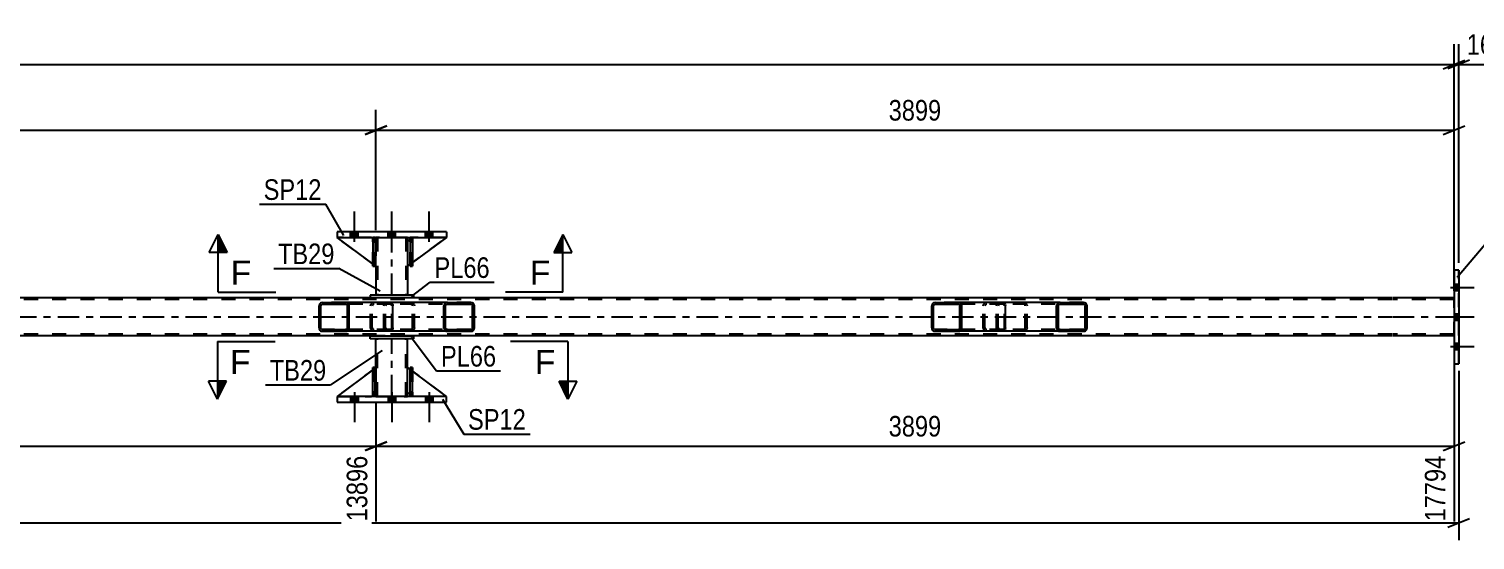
# Model space of a CAD drawing. Header units: millimetres. Extents: x 0 to 841, y 0 to 594.
# Drawn here: x 532.2 to 733.1, y 196.6 to 267.6 of the extents above; entities that cross this region are included whole.
import ezdxf

# ---------------------------------------------------------------- set-up
doc = ezdxf.new("R2010")
doc.units = ezdxf.units.MM
doc.linetypes.add('DXK_LINE_DOT2', pattern=[3.9198, 1.9599, -1.9599])
doc.linetypes.add('DXK_LINE_DOT3', pattern=[5.9187, 2.979, -0.9799, 0.9799, -0.9799])
doc.styles.add('Arial', font='ARIAL.TTF', dxfattribs={"height": 0.2})
doc.styles.add('Arial Narrow', font='ARIALN.TTF', dxfattribs={"height": 0.2})

# ---------------------------------------------------------------- blocks, each defined once
blk = doc.blocks.new('Part-404166606-3695 - 3614')
at = {"color": 7, "linetype": 'DXK_LINE_DOT2'}
for p, q in [((584.8, 217.19), (584.8, 220.59)), ((584.8, 220.59), (590.2, 216.59)), ((585.4, 216.59), (584.8, 217.19)), ((590.2, 216.59), (585.4, 216.59))]:
    blk.add_line(p, q, dxfattribs=at)
blk = doc.blocks.new('Part-404166606-3705 - 3614')
at = {"color": 7, "linetype": 'DXK_LINE_DOT2'}
for p, q in [((580.28, 220.59), (579.96, 220.59)), ((579.96, 217.19), (579.96, 220.59)), ((579.96, 216.59), (579.96, 220.59)), ((580.28, 220.59), (580.28, 217.19)), ((580.28, 216.59), (580.28, 220.59)), ((580.28, 217.19), (579.96, 217.19)), ((579.96, 216.59), (579.96, 217.19)), ((580.28, 217.19), (580.28, 216.59)), ((580.28, 216.59), (579.96, 216.59)), ((580.28, 216.59), (580.28, 216.59))]:
    blk.add_line(p, q, dxfattribs=at)
blk = doc.blocks.new('Part-404166606-3720 - 3614')
at = {"color": 7, "linetype": 'DXK_LINE_DOT2'}
for p, q in [((585.16, 238.07), (585.16, 238.67)), ((585.16, 238.67), (585.16, 238.67)), ((585.16, 238.67), (585.16, 234.67)), ((585.48, 238.67), (585.16, 238.67)), ((585.16, 234.67), (585.16, 238.07)), ((585.16, 238.07), (585.48, 238.07)), ((585.48, 238.07), (585.48, 238.67)), ((585.48, 234.67), (585.48, 238.67)), ((585.48, 238.07), (585.48, 234.67)), ((585.16, 234.67), (585.48, 234.67))]:
    blk.add_line(p, q, dxfattribs=at)
blk = doc.blocks.new('Bolt-404166606-3663 - 3614')
at = {"linetype": 'Continuous'}
for points in [[(576.88, 238.67), (577.92, 238.67), (577.92, 239.47), (576.88, 239.47)], [(576.88, 238.67), (577.92, 238.67), (577.92, 239.47), (576.88, 239.47)], [(576.88, 238.67), (577.92, 238.67), (577.92, 239.47), (576.88, 239.47)], [(582.08, 238.67), (583.12, 238.67), (583.12, 239.47), (582.08, 239.47)], [(582.08, 238.67), (583.12, 238.67), (583.12, 239.47), (582.08, 239.47)], [(587.28, 238.67), (588.32, 238.67), (588.32, 239.47), (587.28, 239.47)], [(587.28, 238.67), (588.32, 238.67), (588.32, 239.47), (587.28, 239.47)], [(587.28, 238.67), (588.32, 238.67), (588.32, 239.47), (587.28, 239.47)]]:
    blk.add_hatch(color=1, dxfattribs=at).paths.add_polyline_path(points)
at = {"color": 1, "linetype": 'Continuous'}
for p, q in [((577.4, 238.07), (577.4, 242.27)), ((577.4, 238.07), (577.4, 242.27)), ((577.4, 238.07), (577.4, 242.27)), ((582.6, 238.07), (582.6, 242.27)), ((582.6, 238.07), (582.6, 242.27)), ((587.8, 238.07), (587.8, 242.27)), ((587.8, 238.07), (587.8, 242.27)), ((587.8, 238.07), (587.8, 242.27)), ((576.88, 238.67), (576.88, 239.47)), ((576.88, 238.67), (576.88, 239.47)), ((576.88, 238.67), (576.88, 239.47)), ((577.92, 238.67), (577.92, 239.47)), ((577.92, 238.67), (577.92, 239.47)), ((577.92, 238.67), (577.92, 239.47)), ((582.08, 238.67), (582.08, 239.47)), ((582.08, 238.67), (582.08, 239.47)), ((583.12, 238.67), (583.12, 239.47)), ((583.12, 238.67), (583.12, 239.47)), ((587.28, 238.67), (587.28, 239.47)), ((587.28, 238.67), (587.28, 239.47)), ((587.28, 238.67), (587.28, 239.47)), ((588.32, 238.67), (588.32, 239.47)), ((588.32, 238.67), (588.32, 239.47)), ((588.32, 238.67), (588.32, 239.47))]:
    blk.add_line(p, q, dxfattribs=at)
blk = doc.blocks.new('Bolt-404166606-3664 - 3614')
at = {"linetype": 'Continuous'}
for points in [[(577.92, 216.59), (576.88, 216.59), (576.88, 215.79), (577.92, 215.79)], [(577.92, 216.59), (576.88, 216.59), (576.88, 215.79), (577.92, 215.79)], [(577.92, 216.59), (576.88, 216.59), (576.88, 215.79), (577.92, 215.79)], [(583.12, 216.59), (582.08, 216.59), (582.08, 215.79), (583.12, 215.79)], [(583.12, 216.59), (582.08, 216.59), (582.08, 215.79), (583.12, 215.79)], [(588.32, 216.59), (587.28, 216.59), (587.28, 215.79), (588.32, 215.79)], [(588.32, 216.59), (587.28, 216.59), (587.28, 215.79), (588.32, 215.79)], [(588.32, 216.59), (587.28, 216.59), (587.28, 215.79), (588.32, 215.79)]]:
    blk.add_hatch(color=1, dxfattribs=at).paths.add_polyline_path(points)
at = {"color": 1, "linetype": 'Continuous'}
for p, q in [((577.4, 217.19), (577.4, 212.99)), ((577.4, 217.19), (577.4, 212.99)), ((577.4, 217.19), (577.4, 212.99)), ((582.6, 217.19), (582.6, 212.99)), ((582.6, 217.19), (582.6, 212.99)), ((587.8, 217.19), (587.8, 212.99)), ((587.8, 217.19), (587.8, 212.99)), ((587.8, 217.19), (587.8, 212.99)), ((576.88, 216.59), (576.88, 215.79)), ((576.88, 216.59), (576.88, 215.79)), ((576.88, 216.59), (576.88, 215.79)), ((577.92, 216.59), (577.92, 215.79)), ((577.92, 216.59), (577.92, 215.79)), ((577.92, 216.59), (577.92, 215.79)), ((582.08, 216.59), (582.08, 215.79)), ((582.08, 216.59), (582.08, 215.79)), ((583.12, 216.59), (583.12, 215.79)), ((583.12, 216.59), (583.12, 215.79)), ((587.28, 216.59), (587.28, 215.79)), ((587.28, 216.59), (587.28, 215.79)), ((587.28, 216.59), (587.28, 215.79)), ((588.32, 216.59), (588.32, 215.79)), ((588.32, 216.59), (588.32, 215.79)), ((588.32, 216.59), (588.32, 215.79))]:
    blk.add_line(p, q, dxfattribs=at)
blk = doc.blocks.new('Bolt-404166606-3669 - 3614')
at = {"linetype": 'Continuous'}
for points in [[(730.86, 231.29), (730.86, 232.17), (730.22, 232.17), (730.22, 231.29)], [(730.86, 231.29), (730.86, 232.17), (730.22, 232.17), (730.22, 231.29)], [(730.86, 231.29), (730.86, 232.17), (730.22, 232.17), (730.22, 231.29)], [(730.86, 227.19), (730.86, 228.07), (730.22, 228.07), (730.22, 227.19)], [(730.86, 227.19), (730.86, 228.07), (730.22, 228.07), (730.22, 227.19)], [(730.86, 223.09), (730.86, 223.97), (730.22, 223.97), (730.22, 223.09)], [(730.86, 223.09), (730.86, 223.97), (730.22, 223.97), (730.22, 223.09)], [(730.86, 223.09), (730.86, 223.97), (730.22, 223.97), (730.22, 223.09)]]:
    blk.add_hatch(color=1, dxfattribs=at).paths.add_polyline_path(points)
at = {"color": 1, "linetype": 'Continuous'}
for p, q in [((729.7, 231.73), (733.02, 231.73)), ((729.7, 231.73), (733.02, 231.73)), ((729.7, 231.73), (733.02, 231.73)), ((730.22, 232.17), (730.86, 232.17)), ((730.22, 232.17), (730.86, 232.17)), ((730.22, 232.17), (730.86, 232.17)), ((730.22, 231.29), (730.86, 231.29)), ((730.22, 231.29), (730.86, 231.29)), ((730.22, 231.29), (730.86, 231.29)), ((729.7, 227.63), (733.02, 227.63)), ((729.7, 227.63), (733.02, 227.63)), ((730.22, 228.07), (730.86, 228.07)), ((730.22, 228.07), (730.86, 228.07)), ((730.22, 227.19), (730.86, 227.19)), ((730.22, 227.19), (730.86, 227.19)), ((729.7, 223.53), (733.02, 223.53)), ((729.7, 223.53), (733.02, 223.53)), ((729.7, 223.53), (733.02, 223.53)), ((730.22, 223.97), (730.86, 223.97)), ((730.22, 223.97), (730.86, 223.97)), ((730.22, 223.97), (730.86, 223.97)), ((730.22, 223.09), (730.86, 223.09)), ((730.22, 223.09), (730.86, 223.09)), ((730.22, 223.09), (730.86, 223.09))]:
    blk.add_line(p, q, dxfattribs=at)
blk = doc.blocks.new('Part-404166606-3677 - 3614')
at = {"color": 7, "linetype": 'DXK_LINE_DOT2'}
for p, q in [((721.6, 230.03), (62.68, 230.03)), ((585.6, 230.27), (579.6, 230.27)), ((730.22, 230.03), (721.7, 230.03)), ((730.22, 224.99), (730.22, 230.27)), ((721.6, 225.23), (62.68, 225.23)), ((730.22, 225.23), (721.7, 225.23)), ((585.6, 224.99), (579.6, 224.99))]:
    blk.add_line(p, q, dxfattribs=at)
at = {"color": 2, "linetype": 'Continuous'}
for p, q in [((579.6, 230.27), (330.19, 230.27)), ((721.6, 230.27), (585.6, 230.27)), ((730.22, 230.27), (721.7, 230.27)), ((579.6, 224.99), (330.19, 224.99)), ((721.6, 224.99), (585.6, 224.99)), ((730.22, 224.99), (721.7, 224.99))]:
    blk.add_line(p, q, dxfattribs=at)
at = {"color": 7, "linetype": 'DXK_LINE_DOT3'}
for p, q in [((62.68, 227.63), (721.6, 227.63)), ((721.7, 227.63), (730.22, 227.63))]:
    blk.add_line(p, q, dxfattribs=at)
blk = doc.blocks.new('Part-404166606-3684 - 3614')
at = {"color": 2, "linetype": 'Continuous'}
for p, q in [((590.2, 239.47), (575, 239.47)), ((575, 239.47), (575, 238.67)), ((590.2, 239.47), (590.2, 238.67)), ((575, 238.67), (590.2, 238.67))]:
    blk.add_line(p, q, dxfattribs=at)
blk = doc.blocks.new('Part-404166606-3689 - 3614')
at = {"color": 2, "linetype": 'Continuous'}
for p, q in [((590.2, 216.59), (575, 216.59)), ((575, 216.59), (575, 215.79)), ((575, 215.79), (590.2, 215.79)), ((590.2, 215.79), (590.2, 216.59))]:
    blk.add_line(p, q, dxfattribs=at)
blk = doc.blocks.new('Part-404166606-3756 - 3614')
at = {"color": 2, "linetype": 'Continuous'}
for p, q in [((585.6, 230.67), (579.6, 230.67)), ((579.6, 230.67), (579.6, 230.27)), ((585.6, 230.27), (579.6, 230.27)), ((585.6, 230.67), (585.6, 230.27))]:
    blk.add_line(p, q, dxfattribs=at)
blk = doc.blocks.new('Part-404166606-3692 - 3614')
at = {"color": 2, "linetype": 'Continuous'}
for p, q in [((584.8, 217.19), (584.8, 220.59)), ((585.16, 220.33), (584.8, 220.59)), ((590.2, 216.59), (585.48, 220.09)), ((585.16, 216.84), (584.8, 217.19))]:
    blk.add_line(p, q, dxfattribs=at)
at = {"color": 7, "linetype": 'DXK_LINE_DOT2'}
for p, q in [((585.48, 220.09), (585.16, 220.33)), ((585.4, 216.59), (585.16, 216.84)), ((590.2, 216.59), (585.4, 216.59)), ((590.2, 216.59), (590.2, 216.59)), ((590.2, 216.59), (590.2, 216.59))]:
    blk.add_line(p, q, dxfattribs=at)
blk = doc.blocks.new('Part-404166606-3698 - 3614')
at = {"color": 2, "linetype": 'Continuous'}
for p, q in [((579.96, 220.26), (575, 216.59)), ((580.4, 220.59), (580.28, 220.5)), ((580.4, 217.19), (580.4, 220.59)), ((580.4, 217.19), (580.28, 217.07)), ((580.4, 217.19), (580.4, 217.19)), ((579.96, 216.75), (579.8, 216.59))]:
    blk.add_line(p, q, dxfattribs=at)
at = {"color": 7, "linetype": 'DXK_LINE_DOT2'}
for p, q in [((580.28, 220.5), (579.96, 220.26)), ((580.4, 217.19), (580.4, 220.59)), ((580.4, 217.19), (579.8, 216.59)), ((580.28, 217.07), (579.96, 216.75)), ((575, 216.59), (579.8, 216.59))]:
    blk.add_line(p, q, dxfattribs=at)
blk = doc.blocks.new('Part-404166606-3701 - 3614')
at = {"color": 7, "linetype": 'DXK_LINE_DOT2'}
for p, q in [((580.4, 220.59), (575, 216.59)), ((580.4, 217.19), (580.4, 220.59)), ((580.4, 220.59), (580.4, 217.19)), ((579.8, 216.59), (580.4, 217.19)), ((580.4, 217.19), (579.8, 216.59)), ((580.4, 217.19), (580.4, 217.19)), ((575, 216.59), (579.8, 216.59))]:
    blk.add_line(p, q, dxfattribs=at)
blk = doc.blocks.new('Part-404166606-3702 - 3614')
at = {"color": 2, "linetype": 'Continuous'}
for p, q in [((585.16, 216.59), (585.16, 220.59)), ((585.16, 220.59), (585.48, 220.59)), ((585.48, 216.59), (585.48, 220.59)), ((585.16, 216.59), (585.16, 216.59)), ((585.48, 216.59), (585.16, 216.59))]:
    blk.add_line(p, q, dxfattribs=at)
at = {"color": 7, "linetype": 'DXK_LINE_DOT2'}
for p, q in [((585.16, 220.59), (585.16, 217.19)), ((585.48, 217.19), (585.48, 220.59)), ((585.16, 217.19), (585.16, 216.59)), ((585.16, 217.19), (585.48, 217.19)), ((585.48, 216.59), (585.48, 217.19)), ((585.48, 216.59), (585.48, 216.59))]:
    blk.add_line(p, q, dxfattribs=at)
blk = doc.blocks.new('Part-404166606-3703 - 3614')
at = {"color": 2, "linetype": 'Continuous'}
for p, q in [((579.96, 216.59), (579.96, 220.59)), ((579.96, 220.59), (580.28, 220.59)), ((580.28, 216.59), (580.28, 220.59)), ((579.96, 216.59), (579.96, 216.59)), ((580.28, 216.59), (579.96, 216.59))]:
    blk.add_line(p, q, dxfattribs=at)
at = {"color": 7, "linetype": 'DXK_LINE_DOT2'}
for p, q in [((579.96, 220.59), (579.96, 217.19)), ((580.28, 217.19), (580.28, 220.59)), ((579.96, 217.19), (579.96, 216.59)), ((579.96, 217.19), (580.28, 217.19)), ((580.28, 216.59), (580.28, 217.19)), ((580.28, 216.59), (580.28, 216.59))]:
    blk.add_line(p, q, dxfattribs=at)
blk = doc.blocks.new('Part-404166606-3704 - 3614')
at = {"color": 7, "linetype": 'DXK_LINE_DOT2'}
for p, q in [((585.48, 220.59), (585.16, 220.59)), ((585.16, 217.19), (585.16, 220.59)), ((585.16, 216.59), (585.16, 220.59)), ((585.48, 220.59), (585.48, 217.19)), ((585.48, 216.59), (585.48, 220.59)), ((585.48, 217.19), (585.16, 217.19)), ((585.16, 216.59), (585.16, 217.19)), ((585.48, 217.19), (585.48, 216.59)), ((585.48, 216.59), (585.16, 216.59)), ((585.48, 216.59), (585.48, 216.59))]:
    blk.add_line(p, q, dxfattribs=at)
blk = doc.blocks.new('Part-404166606-3708 - 3614')
at = {"color": 2, "linetype": 'Continuous'}
for p, q in [((585.16, 238.43), (584.8, 238.07)), ((584.8, 238.07), (584.8, 234.67)), ((590.2, 238.67), (585.48, 235.17)), ((585.16, 234.94), (584.8, 234.67))]:
    blk.add_line(p, q, dxfattribs=at)
at = {"color": 7, "linetype": 'DXK_LINE_DOT2'}
for p, q in [((585.4, 238.67), (585.16, 238.43)), ((590.2, 238.67), (585.4, 238.67)), ((585.48, 235.17), (585.16, 234.94))]:
    blk.add_line(p, q, dxfattribs=at)
blk = doc.blocks.new('Part-404166606-3711 - 3614')
at = {"color": 7, "linetype": 'DXK_LINE_DOT2'}
for p, q in [((585.4, 238.67), (584.8, 238.07)), ((584.8, 234.67), (590.2, 238.67)), ((584.8, 238.07), (584.8, 234.67)), ((590.2, 238.67), (585.4, 238.67))]:
    blk.add_line(p, q, dxfattribs=at)
blk = doc.blocks.new('Part-404166606-3714 - 3614')
at = {"color": 2, "linetype": 'Continuous'}
for p, q in [((579.96, 235), (575, 238.67)), ((579.96, 238.52), (579.8, 238.67)), ((580.4, 238.07), (580.28, 238.2)), ((580.4, 238.07), (580.4, 238.07)), ((580.4, 234.67), (580.4, 238.07)), ((580.28, 234.77), (580.4, 234.67)), ((580.4, 234.67), (580.4, 234.67))]:
    blk.add_line(p, q, dxfattribs=at)
at = {"color": 7, "linetype": 'DXK_LINE_DOT2'}
for p, q in [((579.8, 238.67), (575, 238.67)), ((579.8, 238.67), (580.4, 238.07)), ((580.28, 238.2), (579.96, 238.52)), ((580.4, 238.07), (580.4, 234.67)), ((580.28, 234.77), (579.96, 235))]:
    blk.add_line(p, q, dxfattribs=at)
blk = doc.blocks.new('Part-404166606-3717 - 3614')
at = {"color": 7, "linetype": 'DXK_LINE_DOT2'}
for p, q in [((580.4, 234.67), (575, 238.67)), ((575, 238.67), (579.8, 238.67)), ((579.8, 238.67), (580.4, 238.07)), ((580.4, 238.07), (579.8, 238.67)), ((580.4, 238.07), (580.4, 234.67)), ((580.4, 238.07), (580.4, 238.07)), ((580.4, 238.07), (580.4, 234.67))]:
    blk.add_line(p, q, dxfattribs=at)
blk = doc.blocks.new('Part-404166606-3718 - 3614')
at = {"color": 2, "linetype": 'Continuous'}
for p, q in [((585.48, 238.67), (585.16, 238.67)), ((585.16, 238.67), (585.16, 234.67)), ((585.48, 238.67), (585.48, 238.67)), ((585.48, 238.67), (585.48, 234.67)), ((585.48, 234.67), (585.16, 234.67))]:
    blk.add_line(p, q, dxfattribs=at)
at = {"color": 7, "linetype": 'DXK_LINE_DOT2'}
for p, q in [((585.16, 238.07), (585.16, 238.67)), ((585.48, 238.07), (585.16, 238.07)), ((585.16, 238.07), (585.16, 234.67)), ((585.48, 238.07), (585.48, 238.67)), ((585.48, 238.67), (585.48, 238.67)), ((585.48, 234.67), (585.48, 238.07))]:
    blk.add_line(p, q, dxfattribs=at)
blk = doc.blocks.new('Part-404166606-3719 - 3614')
at = {"color": 2, "linetype": 'Continuous'}
for p, q in [((580.28, 238.67), (579.96, 238.67)), ((579.96, 238.67), (579.96, 234.67)), ((580.28, 238.67), (580.28, 238.67)), ((580.28, 238.67), (580.28, 234.67)), ((580.28, 234.67), (579.96, 234.67))]:
    blk.add_line(p, q, dxfattribs=at)
at = {"color": 7, "linetype": 'DXK_LINE_DOT2'}
for p, q in [((579.96, 238.07), (579.96, 238.67)), ((580.28, 238.07), (579.96, 238.07)), ((579.96, 238.07), (579.96, 234.67)), ((580.28, 238.07), (580.28, 238.67)), ((580.28, 238.67), (580.28, 238.67)), ((580.28, 234.67), (580.28, 238.07))]:
    blk.add_line(p, q, dxfattribs=at)
blk = doc.blocks.new('Part-404166606-3721 - 3614')
at = {"color": 7, "linetype": 'DXK_LINE_DOT2'}
for p, q in [((579.96, 238.07), (579.96, 238.67)), ((579.96, 238.67), (579.96, 238.67)), ((579.96, 238.67), (579.96, 234.67)), ((580.28, 238.67), (579.96, 238.67)), ((579.96, 234.67), (579.96, 238.07)), ((579.96, 238.07), (580.28, 238.07)), ((580.28, 238.07), (580.28, 238.67)), ((580.28, 234.67), (580.28, 238.67)), ((580.28, 238.07), (580.28, 234.67)), ((579.96, 234.67), (580.28, 234.67))]:
    blk.add_line(p, q, dxfattribs=at)
blk = doc.blocks.new('Part-404166606-3736 - 3614')
at = {"color": 2, "linetype": 'Continuous'}
for p, q in [((580.4, 220.59), (580.4, 224.59)), ((584.8, 220.59), (584.8, 224.59)), ((580.4, 216.59), (580.4, 217.19)), ((584.8, 216.59), (584.8, 217.19))]:
    blk.add_line(p, q, dxfattribs=at)
at = {"color": 7, "linetype": 'DXK_LINE_DOT2'}
for p, q in [((584.8, 224.59), (580.4, 224.59)), ((580.64, 216.59), (580.64, 224.59)), ((584.56, 216.59), (584.56, 224.59)), ((580.4, 217.19), (580.4, 220.59)), ((584.8, 217.19), (584.8, 220.59)), ((580.4, 216.59), (584.8, 216.59))]:
    blk.add_line(p, q, dxfattribs=at)
at = {"color": 7, "linetype": 'DXK_LINE_DOT3'}
blk.add_line((582.6, 216.59), (582.6, 224.59), dxfattribs=at)
blk = doc.blocks.new('Part-404166606-3751 - 3614')
at = {"color": 2, "linetype": 'Continuous'}
for p, q in [((579.6, 224.99), (585.6, 224.99)), ((579.6, 224.59), (579.6, 224.99)), ((585.6, 224.59), (579.6, 224.59)), ((585.6, 224.99), (585.6, 224.59))]:
    blk.add_line(p, q, dxfattribs=at)
blk = doc.blocks.new('Part-404166606-3761 - 3614')
at = {"color": 2, "linetype": 'Continuous'}
for p, q in [((580.4, 238.67), (580.4, 238.07)), ((584.8, 238.67), (584.8, 238.07)), ((580.4, 234.67), (580.4, 230.67)), ((584.8, 234.67), (584.8, 230.67))]:
    blk.add_line(p, q, dxfattribs=at)
at = {"color": 7, "linetype": 'DXK_LINE_DOT2'}
for p, q in [((584.8, 238.67), (580.4, 238.67)), ((580.4, 238.07), (580.4, 234.67)), ((580.64, 238.67), (580.64, 230.67)), ((584.56, 238.67), (584.56, 230.67)), ((584.8, 238.07), (584.8, 234.67)), ((584.8, 230.67), (580.4, 230.67))]:
    blk.add_line(p, q, dxfattribs=at)
at = {"color": 7, "linetype": 'DXK_LINE_DOT3'}
blk.add_line((582.6, 230.67), (582.6, 238.67), dxfattribs=at)
blk = doc.blocks.new('Part-404166606-3796 - 3614')
at = {"linetype": 'Continuous'}
h = blk.add_hatch(dxfattribs=at)
h.set_pattern_fill('', scale=0.7, style=0, pattern_type=0)
h.set_pattern_definition([(45, (576.6431, 229.3374), (-1.57154, 1.57154), [])])
h.paths.add_polyline_path([(576.68, 229.15), (576.64, 229.34), (576.53, 229.49), (576.37, 229.6), (576.18, 229.63), (572.99, 229.63), (572.8, 229.6), (572.64, 229.49), (572.53, 229.34), (572.49, 229.15), (572.49, 226.11), (572.53, 225.93), (572.64, 225.77), (572.8, 225.67), (572.99, 225.63), (576.18, 225.63), (576.37, 225.67), (576.53, 225.77), (576.64, 225.93), (576.68, 226.11)])
h.paths.add_polyline_path([(576.41, 226.02), (576.36, 225.94), (576.27, 225.89), (576.18, 225.87), (572.99, 225.87), (572.9, 225.89), (572.82, 225.94), (572.76, 226.02), (572.74, 226.11), (572.74, 229.15), (572.76, 229.25), (572.82, 229.32), (572.9, 229.38), (572.99, 229.39), (576.18, 229.39), (576.27, 229.38), (576.36, 229.32), (576.41, 229.25), (576.43, 229.15), (576.43, 226.11)])
at = {"color": 2, "linetype": 'Continuous'}
for p, q in [((572.53, 229.34), (572.49, 229.15)), ((572.49, 226.11), (572.49, 229.15)), ((572.74, 229.15), (572.76, 229.25)), ((572.74, 226.11), (572.74, 229.15)), ((572.76, 229.25), (572.82, 229.32)), ((572.99, 229.63), (572.8, 229.6)), ((572.82, 229.32), (572.9, 229.38)), ((572.9, 229.38), (572.99, 229.39)), ((572.99, 229.63), (576.18, 229.63)), ((572.99, 229.39), (576.18, 229.39)), ((582.48, 229.63), (576.18, 229.63)), ((576.37, 229.6), (576.18, 229.63)), ((576.18, 229.39), (576.27, 229.38)), ((576.27, 229.38), (576.36, 229.32)), ((576.36, 229.32), (576.41, 229.25)), ((576.41, 229.25), (576.43, 229.15)), ((576.43, 226.11), (576.43, 229.15)), ((576.68, 229.15), (576.64, 229.34)), ((576.68, 226.11), (576.68, 229.15)), ((582.48, 229.63), (582.58, 229.6)), ((582.58, 229.6), (582.67, 229.49)), ((582.67, 229.49), (582.73, 229.34)), ((582.73, 229.34), (582.75, 229.15)), ((582.75, 226.11), (582.75, 229.15)), ((572.49, 226.11), (572.53, 225.93)), ((572.76, 226.02), (572.74, 226.11)), ((572.82, 225.94), (572.76, 226.02)), ((572.8, 225.67), (572.99, 225.63)), ((572.9, 225.89), (572.82, 225.94)), ((572.99, 225.87), (572.9, 225.89)), ((572.99, 225.87), (576.18, 225.87)), ((572.99, 225.63), (576.18, 225.63)), ((576.27, 225.89), (576.18, 225.87)), ((576.18, 225.63), (576.37, 225.67)), ((582.48, 225.63), (576.18, 225.63)), ((576.36, 225.94), (576.27, 225.89)), ((576.41, 226.02), (576.36, 225.94)), ((576.43, 226.11), (576.41, 226.02)), ((576.64, 225.93), (576.68, 226.11)), ((582.58, 225.67), (582.48, 225.63)), ((582.67, 225.77), (582.58, 225.67)), ((582.73, 225.93), (582.67, 225.77)), ((582.75, 226.11), (582.73, 225.93))]:
    blk.add_line(p, q, dxfattribs=at)
at = {"color": 7, "linetype": 'DXK_LINE_DOT2'}
for p, q in [((576.18, 229.63), (572.99, 229.63)), ((582.48, 229.39), (572.99, 229.39)), ((579.64, 229.15), (579.68, 229.34)), ((579.64, 226.11), (579.64, 229.15)), ((579.91, 229.25), (579.89, 229.15)), ((579.89, 226.11), (579.89, 229.15)), ((579.97, 229.32), (579.91, 229.25)), ((579.95, 229.6), (580.14, 229.63)), ((580.05, 229.38), (579.97, 229.32)), ((580.14, 229.39), (580.05, 229.38)), ((581.49, 229.39), (581.49, 229.63)), ((582.53, 229.38), (582.48, 229.39)), ((582.57, 229.32), (582.53, 229.38)), ((582.6, 229.25), (582.57, 229.32)), ((582.61, 229.15), (582.6, 229.25)), ((582.61, 226.11), (582.61, 229.15)), ((582.48, 225.87), (572.99, 225.87)), ((576.18, 225.63), (572.99, 225.63)), ((579.68, 225.93), (579.64, 226.11)), ((579.89, 226.11), (579.91, 226.02)), ((579.91, 226.02), (579.97, 225.94)), ((580.14, 225.63), (579.95, 225.67)), ((579.97, 225.94), (579.99, 225.93)), ((579.99, 225.93), (580.05, 225.89)), ((580.05, 225.89), (580.14, 225.87)), ((581.49, 225.63), (581.49, 225.87)), ((582.48, 225.87), (582.53, 225.89)), ((582.53, 225.89), (582.57, 225.94)), ((582.57, 225.94), (582.6, 226.02)), ((582.6, 226.02), (582.61, 226.11))]:
    blk.add_line(p, q, dxfattribs=at)
at = {"color": 2, "linetype": 'Continuous'}
for centre, start, end in [((572.98, 229.14), 111.1941, 156.1506), ((576.19, 229.14), 23.8494, 68.8059), ((572.98, 226.13), 203.8494, 248.8059), ((576.19, 226.13), 291.1941, 336.1506)]:
    blk.add_arc(centre, 0.492, start, end, dxfattribs=at)
at = {"color": 7, "linetype": 'DXK_LINE_DOT2'}
for centre, start, end in [((580.13, 229.14), 111.1941, 156.1506), ((580.13, 226.13), 203.8494, 248.8059)]:
    blk.add_arc(centre, 0.492, start, end, dxfattribs=at)
blk = doc.blocks.new('Part-404166606-3797 - 3614')
at = {"linetype": 'Continuous'}
h = blk.add_hatch(dxfattribs=at)
h.set_pattern_fill('', scale=0.7, style=0, pattern_type=0)
h.set_pattern_definition([(45, (594.0538, 229.3374), (-1.57154, 1.57154), [])])
h.paths.add_polyline_path([(594.09, 229.15), (594.05, 229.34), (593.94, 229.49), (593.78, 229.6), (593.58, 229.63), (590.35, 229.63), (590.15, 229.6), (589.99, 229.49), (589.87, 229.34), (589.84, 229.15), (589.84, 226.11), (589.87, 225.93), (589.99, 225.77), (590.15, 225.67), (590.35, 225.63), (593.58, 225.63), (593.78, 225.67), (593.94, 225.77), (594.05, 225.93), (594.09, 226.11)])
h.paths.add_polyline_path([(593.82, 226.02), (593.76, 225.94), (593.68, 225.89), (593.58, 225.87), (590.35, 225.87), (590.25, 225.89), (590.17, 225.94), (590.11, 226.02), (590.09, 226.11), (590.09, 229.15), (590.11, 229.25), (590.17, 229.32), (590.25, 229.38), (590.35, 229.39), (593.58, 229.39), (593.68, 229.38), (593.76, 229.32), (593.82, 229.25), (593.84, 229.15), (593.84, 226.11)])
at = {"color": 7, "linetype": 'DXK_LINE_DOT2'}
for p, q in [((581.49, 229.15), (581.53, 229.34)), ((581.49, 226.11), (581.49, 229.15)), ((581.76, 229.25), (581.74, 229.15)), ((581.74, 226.11), (581.74, 229.15)), ((581.82, 229.32), (581.76, 229.25)), ((581.8, 229.6), (582, 229.63)), ((581.9, 229.38), (581.82, 229.32)), ((582, 229.39), (581.9, 229.38)), ((582.48, 229.63), (582, 229.63)), ((593.58, 229.39), (582, 229.39)), ((585.23, 229.63), (585.43, 229.6)), ((585.33, 229.38), (585.23, 229.39)), ((585.41, 229.32), (585.33, 229.38)), ((585.47, 229.25), (585.41, 229.32)), ((585.49, 229.15), (585.47, 229.25)), ((585.49, 226.11), (585.49, 229.15)), ((585.7, 229.34), (585.74, 229.15)), ((585.74, 226.11), (585.74, 229.15)), ((593.58, 229.63), (590.35, 229.63)), ((581.53, 225.93), (581.49, 226.11)), ((581.74, 226.11), (581.76, 226.02)), ((581.76, 226.02), (581.82, 225.94)), ((582, 225.63), (581.8, 225.67)), ((581.82, 225.94), (581.9, 225.89)), ((581.9, 225.89), (582, 225.87)), ((593.58, 225.87), (582, 225.87)), ((582.48, 225.63), (582, 225.63)), ((585.23, 225.87), (585.33, 225.89)), ((585.43, 225.67), (585.23, 225.63)), ((585.33, 225.89), (585.41, 225.94)), ((585.41, 225.94), (585.47, 226.02)), ((585.47, 226.02), (585.49, 226.11)), ((585.74, 226.11), (585.7, 225.93)), ((593.58, 225.63), (590.35, 225.63))]:
    blk.add_line(p, q, dxfattribs=at)
at = {"color": 2, "linetype": 'Continuous'}
for p, q in [((590.35, 229.63), (582.48, 229.63)), ((589.87, 229.34), (589.84, 229.15)), ((589.84, 226.11), (589.84, 229.15)), ((590.09, 229.15), (590.11, 229.25)), ((590.09, 226.11), (590.09, 229.15)), ((590.11, 229.25), (590.17, 229.32)), ((590.35, 229.63), (590.15, 229.6)), ((590.17, 229.32), (590.25, 229.38)), ((590.25, 229.38), (590.35, 229.39)), ((590.35, 229.63), (593.58, 229.63)), ((590.35, 229.39), (593.58, 229.39)), ((593.78, 229.6), (593.58, 229.63)), ((593.58, 229.39), (593.68, 229.38)), ((593.68, 229.38), (593.76, 229.32)), ((593.76, 229.32), (593.82, 229.25)), ((593.82, 229.25), (593.84, 229.15)), ((593.84, 226.11), (593.84, 229.15)), ((594.09, 229.15), (594.05, 229.34)), ((594.09, 226.11), (594.09, 229.15)), ((590.35, 225.63), (582.48, 225.63)), ((589.84, 226.11), (589.87, 225.93)), ((590.11, 226.02), (590.09, 226.11)), ((590.17, 225.94), (590.11, 226.02)), ((590.15, 225.67), (590.35, 225.63)), ((590.25, 225.89), (590.17, 225.94)), ((590.35, 225.87), (590.25, 225.89)), ((590.35, 225.87), (593.58, 225.87)), ((590.35, 225.63), (593.58, 225.63)), ((593.68, 225.89), (593.58, 225.87)), ((593.58, 225.63), (593.78, 225.67)), ((593.76, 225.94), (593.68, 225.89)), ((593.82, 226.02), (593.76, 225.94)), ((593.84, 226.11), (593.82, 226.02)), ((594.05, 225.93), (594.09, 226.11))]:
    blk.add_line(p, q, dxfattribs=at)
at = {"color": 7, "linetype": 'DXK_LINE_DOT2'}
for centre, start, end in [((581.98, 229.13), 110.7583, 155.68), ((585.25, 229.13), 24.32, 69.2417), ((581.98, 226.13), 204.32, 249.2417), ((585.25, 226.13), 290.7583, 335.68)]:
    blk.add_arc(centre, 0.496, start, end, dxfattribs=at)
at = {"color": 2, "linetype": 'Continuous'}
for centre, start, end in [((590.33, 229.13), 110.7583, 155.68), ((593.6, 229.13), 24.32, 69.2417), ((590.33, 226.13), 204.32, 249.2417), ((593.6, 226.13), 290.7583, 335.68)]:
    blk.add_arc(centre, 0.496, start, end, dxfattribs=at)
blk = doc.blocks.new('Part-404166606-3798 - 3614')
at = {"linetype": 'Continuous'}
h = blk.add_hatch(dxfattribs=at)
h.set_pattern_fill('', scale=0.7, style=0, pattern_type=0)
h.set_pattern_definition([(45, (661.7773, 229.3374), (-1.57154, 1.57154), [])])
h.paths.add_polyline_path([(661.82, 229.15), (661.78, 229.34), (661.67, 229.49), (661.51, 229.6), (661.31, 229.63), (658.13, 229.63), (657.94, 229.6), (657.77, 229.49), (657.66, 229.34), (657.63, 229.15), (657.63, 226.11), (657.66, 225.93), (657.77, 225.77), (657.94, 225.67), (658.13, 225.63), (661.31, 225.63), (661.51, 225.67), (661.67, 225.77), (661.78, 225.93), (661.82, 226.11)])
h.paths.add_polyline_path([(661.55, 226.02), (661.49, 225.94), (661.41, 225.89), (661.31, 225.87), (658.13, 225.87), (658.03, 225.89), (657.95, 225.94), (657.9, 226.02), (657.88, 226.11), (657.88, 229.15), (657.9, 229.25), (657.95, 229.32), (658.03, 229.38), (658.13, 229.39), (661.31, 229.39), (661.41, 229.38), (661.49, 229.32), (661.55, 229.25), (661.56, 229.15), (661.56, 226.11)])
at = {"color": 2, "linetype": 'Continuous'}
for p, q in [((657.66, 229.34), (657.63, 229.15)), ((657.63, 226.11), (657.63, 229.15)), ((657.88, 229.15), (657.9, 229.25)), ((657.88, 226.11), (657.88, 229.15)), ((657.9, 229.25), (657.95, 229.32)), ((658.13, 229.63), (657.94, 229.6)), ((657.95, 229.32), (658.03, 229.38)), ((658.03, 229.38), (658.13, 229.39)), ((658.13, 229.63), (661.31, 229.63)), ((658.13, 229.39), (661.31, 229.39)), ((667.61, 229.63), (661.31, 229.63)), ((661.51, 229.6), (661.31, 229.63)), ((661.31, 229.39), (661.41, 229.38)), ((661.41, 229.38), (661.49, 229.32)), ((661.49, 229.32), (661.55, 229.25)), ((661.55, 229.25), (661.56, 229.15)), ((661.56, 226.11), (661.56, 229.15)), ((661.82, 229.15), (661.78, 229.34)), ((661.82, 226.11), (661.82, 229.15)), ((667.61, 229.63), (667.72, 229.6)), ((667.72, 229.6), (667.8, 229.49)), ((667.8, 229.49), (667.86, 229.34)), ((667.86, 229.34), (667.88, 229.15)), ((667.88, 226.11), (667.88, 229.15)), ((657.63, 226.11), (657.66, 225.93)), ((657.9, 226.02), (657.88, 226.11)), ((657.95, 225.94), (657.9, 226.02)), ((657.94, 225.67), (658.13, 225.63)), ((658.03, 225.89), (657.95, 225.94)), ((658.13, 225.87), (658.03, 225.89)), ((658.13, 225.87), (661.31, 225.87)), ((658.13, 225.63), (661.31, 225.63)), ((661.41, 225.89), (661.31, 225.87)), ((661.31, 225.63), (661.51, 225.67)), ((667.61, 225.63), (661.31, 225.63)), ((661.49, 225.94), (661.41, 225.89)), ((661.55, 226.02), (661.49, 225.94)), ((661.56, 226.11), (661.55, 226.02)), ((661.78, 225.93), (661.82, 226.11)), ((667.72, 225.67), (667.61, 225.63)), ((667.8, 225.77), (667.72, 225.67)), ((667.86, 225.93), (667.8, 225.77)), ((667.88, 226.11), (667.86, 225.93))]:
    blk.add_line(p, q, dxfattribs=at)
at = {"color": 7, "linetype": 'DXK_LINE_DOT2'}
for p, q in [((661.31, 229.63), (658.13, 229.63)), ((667.61, 229.39), (658.13, 229.39)), ((664.78, 229.15), (664.81, 229.34)), ((664.78, 226.11), (664.78, 229.15)), ((665.05, 229.25), (665.03, 229.15)), ((665.03, 226.11), (665.03, 229.15)), ((665.1, 229.32), (665.05, 229.25)), ((665.09, 229.6), (665.28, 229.63)), ((665.18, 229.38), (665.1, 229.32)), ((665.28, 229.39), (665.18, 229.38)), ((666.62, 229.39), (666.62, 229.63)), ((667.67, 229.38), (667.61, 229.39)), ((667.71, 229.32), (667.67, 229.38)), ((667.74, 229.25), (667.71, 229.32)), ((667.75, 229.15), (667.74, 229.25)), ((667.75, 226.11), (667.75, 229.15)), ((667.61, 225.87), (658.13, 225.87)), ((661.31, 225.63), (658.13, 225.63)), ((664.81, 225.93), (664.78, 226.11)), ((665.03, 226.11), (665.05, 226.02)), ((665.05, 226.02), (665.1, 225.94)), ((665.28, 225.63), (665.09, 225.67)), ((665.1, 225.94), (665.12, 225.93)), ((665.12, 225.93), (665.18, 225.89)), ((665.18, 225.89), (665.28, 225.87)), ((666.62, 225.63), (666.62, 225.87)), ((667.61, 225.87), (667.67, 225.89)), ((667.67, 225.89), (667.71, 225.94)), ((667.71, 225.94), (667.74, 226.02)), ((667.74, 226.02), (667.75, 226.11))]:
    blk.add_line(p, q, dxfattribs=at)
at = {"color": 2, "linetype": 'Continuous'}
for centre, start, end in [((658.11, 229.14), 111.1941, 156.1506), ((661.33, 229.14), 23.8494, 68.8059), ((658.11, 226.13), 203.8494, 248.8059), ((661.33, 226.13), 291.1941, 336.1506)]:
    blk.add_arc(centre, 0.492, start, end, dxfattribs=at)
at = {"color": 7, "linetype": 'DXK_LINE_DOT2'}
for centre, start, end in [((665.26, 229.14), 111.1941, 156.1506), ((665.26, 226.13), 203.8494, 248.8059)]:
    blk.add_arc(centre, 0.492, start, end, dxfattribs=at)
blk = doc.blocks.new('Part-404166606-3799 - 3614')
at = {"linetype": 'Continuous'}
h = blk.add_hatch(dxfattribs=at)
h.set_pattern_fill('', scale=0.7, style=0, pattern_type=0)
h.set_pattern_definition([(45, (679.188, 229.3374), (-1.57154, 1.57154), [])])
h.paths.add_polyline_path([(679.23, 229.15), (679.19, 229.34), (679.08, 229.49), (678.91, 229.6), (678.72, 229.63), (675.48, 229.63), (675.29, 229.6), (675.12, 229.49), (675.01, 229.34), (674.97, 229.15), (674.97, 226.11), (675.01, 225.93), (675.12, 225.77), (675.29, 225.67), (675.48, 225.63), (678.72, 225.63), (678.91, 225.67), (679.08, 225.77), (679.19, 225.93), (679.23, 226.11)])
h.paths.add_polyline_path([(678.95, 226.02), (678.9, 225.94), (678.81, 225.89), (678.72, 225.87), (675.48, 225.87), (675.38, 225.89), (675.3, 225.94), (675.25, 226.02), (675.23, 226.11), (675.23, 229.15), (675.25, 229.25), (675.3, 229.32), (675.38, 229.38), (675.48, 229.39), (678.72, 229.39), (678.81, 229.38), (678.9, 229.32), (678.95, 229.25), (678.97, 229.15), (678.97, 226.11)])
at = {"color": 7, "linetype": 'DXK_LINE_DOT2'}
for p, q in [((666.62, 229.15), (666.66, 229.34)), ((666.62, 226.11), (666.62, 229.15)), ((666.9, 229.25), (666.88, 229.15)), ((666.88, 226.11), (666.88, 229.15)), ((666.95, 229.32), (666.9, 229.25)), ((666.94, 229.6), (667.13, 229.63)), ((667.03, 229.38), (666.95, 229.32)), ((667.13, 229.39), (667.03, 229.38)), ((667.61, 229.63), (667.13, 229.63)), ((678.72, 229.39), (667.13, 229.39)), ((670.37, 229.63), (670.56, 229.6)), ((670.46, 229.38), (670.37, 229.39)), ((670.55, 229.32), (670.46, 229.38)), ((670.6, 229.25), (670.55, 229.32)), ((670.62, 229.15), (670.6, 229.25)), ((670.62, 226.11), (670.62, 229.15)), ((670.84, 229.34), (670.88, 229.15)), ((670.88, 226.11), (670.88, 229.15)), ((678.72, 229.63), (675.48, 229.63)), ((666.66, 225.93), (666.62, 226.11)), ((666.88, 226.11), (666.9, 226.02)), ((666.9, 226.02), (666.95, 225.94)), ((667.13, 225.63), (666.94, 225.67)), ((666.95, 225.94), (667.03, 225.89)), ((667.03, 225.89), (667.13, 225.87)), ((678.72, 225.87), (667.13, 225.87)), ((667.61, 225.63), (667.13, 225.63)), ((670.37, 225.87), (670.46, 225.89)), ((670.56, 225.67), (670.37, 225.63)), ((670.46, 225.89), (670.55, 225.94)), ((670.55, 225.94), (670.6, 226.02)), ((670.6, 226.02), (670.62, 226.11)), ((670.88, 226.11), (670.84, 225.93)), ((678.72, 225.63), (675.48, 225.63))]:
    blk.add_line(p, q, dxfattribs=at)
at = {"color": 2, "linetype": 'Continuous'}
for p, q in [((675.48, 229.63), (667.61, 229.63)), ((675.01, 229.34), (674.97, 229.15)), ((674.97, 226.11), (674.97, 229.15)), ((675.23, 229.15), (675.25, 229.25)), ((675.23, 226.11), (675.23, 229.15)), ((675.25, 229.25), (675.3, 229.32)), ((675.48, 229.63), (675.29, 229.6)), ((675.3, 229.32), (675.38, 229.38)), ((675.38, 229.38), (675.48, 229.39)), ((675.48, 229.63), (678.72, 229.63)), ((675.48, 229.39), (678.72, 229.39)), ((678.91, 229.6), (678.72, 229.63)), ((678.72, 229.39), (678.81, 229.38)), ((678.81, 229.38), (678.9, 229.32)), ((678.9, 229.32), (678.95, 229.25)), ((678.95, 229.25), (678.97, 229.15)), ((678.97, 226.11), (678.97, 229.15)), ((679.23, 229.15), (679.19, 229.34)), ((679.23, 226.11), (679.23, 229.15)), ((675.48, 225.63), (667.61, 225.63)), ((674.97, 226.11), (675.01, 225.93)), ((675.25, 226.02), (675.23, 226.11)), ((675.3, 225.94), (675.25, 226.02)), ((675.29, 225.67), (675.48, 225.63)), ((675.38, 225.89), (675.3, 225.94)), ((675.48, 225.87), (675.38, 225.89)), ((675.48, 225.87), (678.72, 225.87)), ((675.48, 225.63), (678.72, 225.63)), ((678.81, 225.89), (678.72, 225.87)), ((678.72, 225.63), (678.91, 225.67)), ((678.9, 225.94), (678.81, 225.89)), ((678.95, 226.02), (678.9, 225.94)), ((678.97, 226.11), (678.95, 226.02)), ((679.19, 225.93), (679.23, 226.11))]:
    blk.add_line(p, q, dxfattribs=at)
at = {"color": 7, "linetype": 'DXK_LINE_DOT2'}
for centre, start, end in [((667.11, 229.13), 110.7583, 155.68), ((670.39, 229.13), 24.32, 69.2417), ((667.11, 226.13), 204.32, 249.2417), ((670.39, 226.13), 290.7583, 335.68)]:
    blk.add_arc(centre, 0.496, start, end, dxfattribs=at)
at = {"color": 2, "linetype": 'Continuous'}
for centre, start, end in [((675.46, 229.13), 110.7583, 155.68), ((678.74, 229.13), 24.32, 69.2417), ((675.46, 226.13), 204.32, 249.2417), ((678.74, 226.13), 290.7583, 335.68)]:
    blk.add_arc(centre, 0.496, start, end, dxfattribs=at)
blk = doc.blocks.new('Part-404166606-3826 - 3614')
at = {"color": 2, "linetype": 'Continuous'}
for p, q in [((730.86, 234.13), (730.22, 234.13)), ((730.22, 234.13), (730.22, 221.13)), ((730.86, 234.13), (730.86, 221.13)), ((730.22, 221.13), (730.86, 221.13))]:
    blk.add_line(p, q, dxfattribs=at)
at = {"color": 7, "linetype": 'DXK_LINE_DOT2'}
blk.add_line((730.86, 221.13), (730.86, 234.13), dxfattribs=at)
blk = doc.blocks.new('StraightDimension-404166606-14224 - 3614')
at = {"color": 7, "linetype": 'Continuous'}
for p, q in [((730.22, 223.99), (730.22, 199.22)), ((580.4, 215.59), (580.4, 199.22)), ((581.9, 210.26), (578.9, 209.06)), ((580.4, 209.66), (730.22, 209.66)), ((728.72, 209.06), (731.72, 210.26))]:
    blk.add_line(p, q, dxfattribs=at)
at = {"color": 0}
blk.add_wipeout([(659.57, 210.41), (659.57, 214.61), (651.05, 214.61), (651.05, 210.41)], dxfattribs=at)
at = {"color": 0, "linetype": 'Continuous'}
blk.add_wipeout([(729.62, 208.96), (725.42, 208.96), (725.42, 198.62), (729.62, 198.62)], dxfattribs=at)
at = {"color": 3, "style": 'Arial Narrow'}
blk.add_text('3899', height=2.863, dxfattribs=at).set_placement((651.65, 211.01))
at = {"color": 3, "linetype": 'Continuous', "style": 'Arial Narrow'}
blk.add_text('17794', height=2.863, rotation=90.0002, dxfattribs=at).set_placement((729.02, 199.22))
blk = doc.blocks.new('StraightDimension-404166606-14248 - 3614')
at = {"color": 7, "linetype": 'Continuous'}
for p, q in [((580.4, 239.67), (580.4, 256.41)), ((324.99, 253.56), (580.4, 253.56)), ((578.9, 252.96), (581.9, 254.16))]:
    blk.add_line(p, q, dxfattribs=at)
blk = doc.blocks.new('StraightDimension-404166606-19207 - 3614')
at = {"color": 7, "linetype": 'Continuous'}
for p, q in [((730.86, 220.13), (730.86, 196.62)), ((53.42, 199.02), (730.86, 199.02)), ((729.36, 198.42), (732.36, 199.62))]:
    blk.add_line(p, q, dxfattribs=at)
blk = doc.blocks.new('StraightDimension-404166606-14225 - 3614')
at = {"color": 7, "linetype": 'Continuous'}
for p, q in [((580.4, 215.59), (580.4, 199.22)), ((324.99, 209.66), (580.4, 209.66)), ((578.9, 209.06), (581.9, 210.26))]:
    blk.add_line(p, q, dxfattribs=at)
at = {"color": 0, "linetype": 'Continuous'}
blk.add_wipeout([(579.8, 208.96), (575.6, 208.96), (575.6, 198.62), (579.8, 198.62)], dxfattribs=at)
at = {"color": 3, "linetype": 'Continuous', "style": 'Arial Narrow'}
blk.add_text('13896', height=2.863, rotation=90.0002, dxfattribs=at).set_placement((579.2, 199.22))
blk = doc.blocks.new('StraightDimension-404166606-14247 - 3614')
at = {"color": 7, "linetype": 'Continuous'}
for p, q in [((580.4, 239.67), (580.4, 256.41)), ((730.22, 231.27), (730.22, 256.41)), ((581.9, 254.16), (578.9, 252.96)), ((580.4, 253.56), (730.22, 253.56)), ((728.72, 252.96), (731.72, 254.16))]:
    blk.add_line(p, q, dxfattribs=at)
at = {"color": 0}
blk.add_wipeout([(659.57, 254.31), (659.57, 258.51), (651.05, 258.51), (651.05, 254.31)], dxfattribs=at)
at = {"color": 3, "style": 'Arial Narrow'}
blk.add_text('3899', height=2.863, dxfattribs=at).set_placement((651.65, 254.91))
blk = doc.blocks.new('StraightDimension-404166606-19239 - 3614')
at = {"color": 7, "linetype": 'Continuous'}
for p, q in [((730.22, 235.13), (730.22, 265.55)), ((730.86, 235.13), (730.86, 265.55)), ((728.72, 262.1), (731.72, 263.3)), ((732.36, 263.3), (729.36, 262.1)), ((730.22, 262.7), (730.86, 262.7))]:
    blk.add_line(p, q, dxfattribs=at)
at = {"color": 0}
blk.add_wipeout([(736.24, 263.45), (736.24, 267.65), (731.38, 267.65), (731.38, 263.45)], dxfattribs=at)
at = {"color": 7, "linetype": 'Continuous'}
blk.add_line((730.86, 262.7), (736.76, 262.7), dxfattribs=at)
blk.add_line((730.86, 262.7), (736.76, 262.7), dxfattribs=at)
at = {"color": 3, "style": 'Arial Narrow'}
blk.add_text('16', height=2.863, dxfattribs=at).set_placement((731.98, 264.05))
blk = doc.blocks.new('StraightDimension-404166606-19240 - 3614')
at = {"color": 7, "linetype": 'Continuous'}
for p, q in [((730.22, 235.13), (730.22, 265.55)), ((728.72, 262.1), (731.72, 263.3)), ((54.06, 262.7), (730.22, 262.7))]:
    blk.add_line(p, q, dxfattribs=at)
blk = doc.blocks.new('Mark-404166606-3685 - 3614')
at = {"color": 0}
blk.add_wipeout([(601.24, 211.96), (601.24, 214.96), (593.2, 214.96), (593.2, 211.96)], dxfattribs=at)
blk.add_wipeout([(601.24, 211.96), (601.24, 214.96), (593.2, 214.96), (593.2, 211.96)], dxfattribs=at)
at = {"color": 30, "linetype": 'Continuous'}
for p, q in [((589.65, 216.18), (592.6, 211.36)), ((592.6, 211.36), (601.84, 211.36))]:
    blk.add_line(p, q, dxfattribs=at)
at = {"color": 3, "style": 'Arial Narrow'}
blk.add_text('SP12', height=2.863, dxfattribs=at).set_placement((593.2, 211.96))
blk = doc.blocks.new('Mark-404166606-3732 - 3614')
at = {"color": 0}
blk.add_wipeout([(573.51, 218.78), (573.51, 221.78), (565.65, 221.78), (565.65, 218.78)], dxfattribs=at)
blk.add_wipeout([(573.51, 218.78), (573.51, 221.78), (565.65, 221.78), (565.65, 218.78)], dxfattribs=at)
at = {"color": 30, "linetype": 'Continuous'}
for p in [(581.29, 222.98), (565.05, 218.18)]:
    blk.add_line(p, (574.11, 218.18), dxfattribs=at)
at = {"color": 3, "style": 'Arial Narrow'}
blk.add_text('TB29', height=2.863, dxfattribs=at).set_placement((565.65, 218.78))
blk = doc.blocks.new('Mark-404166606-3680 - 3614')
at = {"color": 0}
blk.add_wipeout([(572.84, 243.89), (572.84, 246.89), (564.8, 246.89), (564.8, 243.89)], dxfattribs=at)
blk.add_wipeout([(572.84, 243.89), (572.84, 246.89), (564.8, 246.89), (564.8, 243.89)], dxfattribs=at)
at = {"color": 30, "linetype": 'Continuous'}
for p in [(564.2, 243.29), (575.94, 238.96)]:
    blk.add_line(p, (573.44, 243.29), dxfattribs=at)
at = {"color": 3, "style": 'Arial Narrow'}
blk.add_text('SP12', height=2.863, dxfattribs=at).set_placement((564.8, 243.89))
blk = doc.blocks.new('Mark-404166606-3747 - 3614')
at = {"color": 0}
blk.add_wipeout([(597.12, 220.73), (597.12, 223.73), (589.44, 223.73), (589.44, 220.73)], dxfattribs=at)
blk.add_wipeout([(597.12, 220.73), (597.12, 223.73), (589.44, 223.73), (589.44, 220.73)], dxfattribs=at)
at = {"color": 30, "linetype": 'Continuous'}
for p, q in [((585.31, 224.81), (588.84, 220.13)), ((588.84, 220.13), (597.72, 220.13))]:
    blk.add_line(p, q, dxfattribs=at)
at = {"color": 3, "style": 'Arial Narrow'}
blk.add_text('PL66', height=2.863, dxfattribs=at).set_placement((589.44, 220.73))
blk = doc.blocks.new('Mark-404166606-3752 - 3614')
at = {"color": 0}
blk.add_wipeout([(596.22, 233.05), (596.22, 236.05), (588.54, 236.05), (588.54, 233.05)], dxfattribs=at)
blk.add_wipeout([(596.22, 233.05), (596.22, 236.05), (588.54, 236.05), (588.54, 233.05)], dxfattribs=at)
at = {"color": 30, "linetype": 'Continuous'}
for p, q in [((585.32, 230.47), (587.94, 232.45)), ((587.94, 232.45), (596.82, 232.45))]:
    blk.add_line(p, q, dxfattribs=at)
at = {"color": 3, "style": 'Arial Narrow'}
blk.add_text('PL66', height=2.863, dxfattribs=at).set_placement((588.54, 233.05))
blk = doc.blocks.new('Mark-404166606-3757 - 3614')
at = {"color": 0}
blk.add_wipeout([(574.65, 234.96), (574.65, 237.96), (566.79, 237.96), (566.79, 234.96)], dxfattribs=at)
blk.add_wipeout([(574.65, 234.96), (574.65, 237.96), (566.79, 237.96), (566.79, 234.96)], dxfattribs=at)
at = {"color": 30, "linetype": 'Continuous'}
for p in [(566.19, 234.36), (581, 231.22)]:
    blk.add_line(p, (575.25, 234.36), dxfattribs=at)
at = {"color": 3, "style": 'Arial Narrow'}
blk.add_text('TB29', height=2.863, dxfattribs=at).set_placement((566.79, 234.96))
blk = doc.blocks.new('Mark-404166606-3822 - 3614')
at = {"color": 0}
blk.add_wipeout([(742.37, 239.53), (742.37, 242.53), (736.16, 242.53), (736.16, 239.53)], dxfattribs=at)
blk.add_wipeout([(742.37, 239.53), (742.37, 242.53), (736.16, 242.53), (736.16, 239.53)], dxfattribs=at)
at = {"color": 30, "linetype": 'Continuous'}
for p, q in [((730.63, 233.17), (735.56, 238.93)), ((735.56, 238.93), (742.97, 238.93))]:
    blk.add_line(p, q, dxfattribs=at)
at = {"color": 3, "style": 'Arial Narrow'}
blk.add_text('SP4', height=2.863, dxfattribs=at).set_placement((736.16, 239.53))
blk = doc.blocks.new('SectionMark-404166606-3974 - 3614')
at = {"color": 6, "linetype": 'Continuous'}
for p, q in [((558.38, 224.21), (558.38, 216.21)), ((607.09, 224.21), (607.09, 216.21)), ((558.38, 216.21), (557.13, 218.71)), ((608.34, 218.71), (607.09, 216.21))]:
    blk.add_line(p, q, dxfattribs=at)
at = {"color": 0, "linetype": 'Continuous'}
for points in [[(562.98, 219.71), (562.98, 223.21), (560.13, 223.21), (560.13, 219.71)], [(605.34, 219.71), (605.34, 223.21), (602.49, 223.21), (602.49, 219.71)]]:
    blk.add_wipeout(points, dxfattribs=at)
at = {"linetype": 'Continuous'}
for points in [[(558.38, 218.71), (559.63, 218.71), (558.38, 216.21)], [(605.84, 218.71), (607.09, 218.71), (607.09, 216.21)]]:
    blk.add_hatch(color=6, dxfattribs=at).paths.add_polyline_path(points)
at = {"color": 6, "linetype": 'Continuous'}
for p, q in [((558.38, 224.21), (566.38, 224.21)), ((607.09, 224.21), (599.09, 224.21)), ((559.63, 218.71), (557.13, 218.71)), ((558.38, 216.21), (559.63, 218.71)), ((605.84, 218.71), (608.34, 218.71)), ((607.09, 216.21), (605.84, 218.71))]:
    blk.add_line(p, q, dxfattribs=at)
at = {"color": 3, "linetype": 'Continuous', "style": 'Arial'}
for p in [(560.13, 219.71), (602.49, 219.71)]:
    blk.add_text('F', height=3.34, dxfattribs=at).set_placement(p)
blk = doc.blocks.new('SectionMark-404166606-3978 - 3614')
at = {"color": 6, "linetype": 'Continuous'}
for p, q in [((557.22, 236.59), (558.47, 239.09)), ((558.47, 231.09), (558.47, 239.09)), ((606.39, 231.09), (606.39, 239.09)), ((606.39, 239.09), (607.64, 236.59))]:
    blk.add_line(p, q, dxfattribs=at)
at = {"color": 0, "linetype": 'Continuous'}
for points in [[(563.07, 232.09), (563.07, 235.59), (560.22, 235.59), (560.22, 232.09)], [(604.64, 232.09), (604.64, 235.59), (601.79, 235.59), (601.79, 232.09)]]:
    blk.add_wipeout(points, dxfattribs=at)
at = {"linetype": 'Continuous'}
for points in [[(559.72, 236.59), (558.47, 236.59), (558.47, 239.09)], [(606.39, 236.59), (605.14, 236.59), (606.39, 239.09)]]:
    blk.add_hatch(color=6, dxfattribs=at).paths.add_polyline_path(points)
at = {"color": 6, "linetype": 'Continuous'}
for p, q in [((558.47, 239.09), (559.72, 236.59)), ((606.39, 239.09), (605.14, 236.59)), ((559.72, 236.59), (557.22, 236.59)), ((605.14, 236.59), (607.64, 236.59)), ((558.47, 231.09), (566.47, 231.09)), ((606.39, 231.09), (598.39, 231.09))]:
    blk.add_line(p, q, dxfattribs=at)
at = {"color": 3, "linetype": 'Continuous', "style": 'Arial'}
for p in [(560.22, 232.09), (601.79, 232.09)]:
    blk.add_text('F', height=3.34, dxfattribs=at).set_placement(p)

msp = doc.modelspace()

# ---------------------------------------------------------------- block references
for name in ['Bolt-404166606-3663 - 3614', 'Part-404166606-3684 - 3614', 'Part-404166606-3714 - 3614', 'Part-404166606-3717 - 3614', 'Part-404166606-3719 - 3614', 'Part-404166606-3721 - 3614', 'Part-404166606-3761 - 3614', 'Part-404166606-3708 - 3614', 'Part-404166606-3711 - 3614', 'Part-404166606-3720 - 3614', 'Part-404166606-3718 - 3614', 'Part-404166606-3826 - 3614', 'Bolt-404166606-3669 - 3614', 'Part-404166606-3677 - 3614', 'Part-404166606-3796 - 3614', 'Part-404166606-3756 - 3614', 'Part-404166606-3797 - 3614', 'Part-404166606-3798 - 3614', 'Part-404166606-3799 - 3614', 'Part-404166606-3751 - 3614', 'Part-404166606-3736 - 3614', 'Part-404166606-3698 - 3614', 'Part-404166606-3701 - 3614', 'Part-404166606-3705 - 3614', 'Part-404166606-3703 - 3614', 'Part-404166606-3695 - 3614', 'Part-404166606-3692 - 3614', 'Part-404166606-3702 - 3614', 'Part-404166606-3704 - 3614', 'Bolt-404166606-3664 - 3614', 'Part-404166606-3689 - 3614']:
    msp.add_blockref(name, (0, 0))

# ---------------------------------------------------------------- next in the draw order: block references
for name in ['StraightDimension-404166606-14248 - 3614', 'StraightDimension-404166606-14224 - 3614']:
    msp.add_blockref(name, (0, 0))

# ---------------------------------------------------------------- next in the draw order: block references
for name in ['StraightDimension-404166606-14247 - 3614', 'StraightDimension-404166606-19207 - 3614']:
    msp.add_blockref(name, (0, 0))

# ---------------------------------------------------------------- next in the draw order: block references
for name in ['StraightDimension-404166606-19239 - 3614', 'Mark-404166606-3747 - 3614', 'Mark-404166606-3732 - 3614', 'StraightDimension-404166606-14225 - 3614', 'Mark-404166606-3685 - 3614']:
    msp.add_blockref(name, (0, 0))

# ---------------------------------------------------------------- next in the draw order: block references
for name in ['StraightDimension-404166606-19240 - 3614', 'SectionMark-404166606-3974 - 3614']:
    msp.add_blockref(name, (0, 0))

# ---------------------------------------------------------------- next in the draw order: block references
for name in ['Mark-404166606-3680 - 3614', 'Mark-404166606-3822 - 3614', 'Mark-404166606-3752 - 3614']:
    msp.add_blockref(name, (0, 0))

# ---------------------------------------------------------------- next in the draw order: block references
msp.add_blockref('Mark-404166606-3757 - 3614', (0, 0))

# ---------------------------------------------------------------- next in the draw order: block references
msp.add_blockref('SectionMark-404166606-3978 - 3614', (0, 0))

doc.saveas('drawing.dxf')
